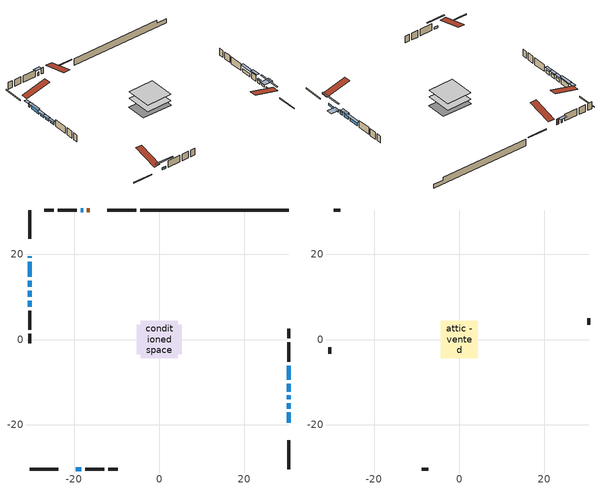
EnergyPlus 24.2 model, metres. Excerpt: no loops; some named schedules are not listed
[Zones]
conditioned space
 floor adiabatic (AdiabaticFloorConstruction): -4.4,-4.4 -4.4,4.4 4.4,4.4 4.4,-4.4 z0.84
 floor foundation (Slab1 construction): -5.27,-3.46 -5.27,3.46 5.27,3.46 5.27,-3.46 z-1.55
 wall outside (RimJoist1 construction): -5.45,30.41 -12.19,30.41 / -30.41,-30.41 -23.67,-30.41 / -30.41,30.41 -30.41,23.67 / 30.41,-30.41 30.41,-23.67 z0.84:1.14
 wall outside (AdiabaticWallConstruction 1): -16.28,30.41 -16.97,30.41 z0.84:2.87
 wall outside (AdiabaticWallConstruction): -30.41,19.58 -30.41,19.17 z0.84:2.06; 30.41,-19.58 30.41,-17.14 / 30.41,-16.21 30.41,-14.99 / -19.58,-30.41 -18.35,-30.41 z0.84:1.55; -17.9,30.41 -18.44,30.41 / -30.41,13.81 -30.41,12.38 / -30.41,11.46 -30.41,10.08 / -30.41,9.15 -30.41,7.73 / 30.41,-14.06 30.41,-13.14 / 30.41,-9.46 30.41,-6.11 z0.84:1.96; -30.41,18.24 -30.41,14.74 z0.84:2.57; 30.41,-12.22 30.41,-10.39 z0.84:2.92
 wall outside (Wall1 construction): -19.36,30.41 -23.86,30.41 / -17.43,-30.41 -12.93,-30.41 / -30.41,6.8 -30.41,2.31 / 30.41,-5.18 30.41,-0.68 z0.84:3.28
 wall outside (Wall2 construction): -24.79,30.41 -27.05,30.41 / -12,-30.41 -9.74,-30.41 / -30.41,1.38 -30.41,-0.89 / 30.41,0.25 30.41,2.51 z0.84:3.28
 wall foundation (FoundationWall1 construction): -4.52,30.41,-1.55 -4.52,30.41,0.84 26.92,30.41,0.84 26.92,30.41,-0.15 30.41,30.41,-0.15 30.41,30.41,-1.55
 window (WindowConstruction 8): -30.41,19.58 -30.41,19.17 z0.84:2.06
 window (WindowConstruction 9): 30.41,-19.58 30.41,-17.14 z0.84:1.55
 window (WindowConstruction 10): 30.41,-16.21 30.41,-14.99 z0.84:1.55
 window (WindowConstruction 11): -19.58,-30.41 -18.36,-30.41 z0.84:1.55
 window (WindowConstruction): -17.9,30.41 -18.44,30.41 z0.84:1.96
 window (WindowConstruction 1): -30.41,18.24 -30.41,14.74 z0.84:2.57
 window (WindowConstruction 2): -30.41,13.81 -30.41,12.38 z0.84:1.96
 window (WindowConstruction 3): -30.41,11.45 -30.41,10.08 z0.84:1.96
 window (WindowConstruction 4): -30.41,9.15 -30.41,7.73 z0.84:1.96
 window (WindowConstruction 5): 30.41,-14.06 30.41,-13.15 z0.84:1.96
 window (WindowConstruction 6): 30.41,-12.22 30.41,-10.39 z0.84:2.92
 window (WindowConstruction 7): 30.41,-9.46 30.41,-6.11 z0.84:1.96
 door (Door): -16.28,30.41 -16.97,30.41 z0.84:2.87
 ceiling adiabatic (AdiabaticFloorConstruction): 4.4,-4.4 4.4,4.4 -4.4,4.4 -4.4,-4.4 z0.84
attic - vented
 floor to conditioned space (Floor1 construction Reversed): -4.4,-4.4 -4.4,4.4 4.4,4.4 4.4,-4.4 z3.28
 wall outside (Wall3 construction): -27.98,30.41 -29.48,30.41 / -8.81,-30.41 -7.31,-30.41 / -30.41,-1.82 -30.41,-3.32 / 30.41,3.44 30.41,4.94 z0.84:3.28
 roof outside (Roof1 construction): -15.36,30.41,3.28 -15.36,21.74,5.45 -13.12,21.74,5.45 -13.12,30.41,3.28; -20.5,-30.41,3.28 -20.5,-21.74,5.45 -22.74,-21.74,5.45 -22.74,-30.41,3.28; -30.41,20.5,3.28 -21.74,20.5,5.45 -21.74,22.74,5.45 -30.41,22.74,3.28; 30.41,-20.5,3.28 21.74,-20.5,5.45 21.74,-22.74,5.45 30.41,-22.74,3.28
shading: -30.41,18.26 -30.41,20.49 -31.32,20.49 -31.32,18.26 z2.97; 30.41,-14.5 30.41,-22.21 30.82,-22.21 30.82,-14.5 z4.19; 30.41,-14.69 30.41,-16.51 33.46,-16.51 33.46,-14.69 z1.85; -15.72,-30.41 -22.21,-30.41 -22.21,-30.82 -15.72,-30.82 z4.19; -19.35,30.41 -16.99,30.41 -16.99,31.32 -19.35,31.32 z2.87; -30.41,14.28 -30.41,18.7 -31.32,18.7 -31.32,14.28 z3.03; -30.41,11.77 -30.41,14.42 -31.32,14.42 -31.32,11.77 z2.57; -30.41,9.47 -30.41,12.06 -31.32,12.06 -31.32,9.47 z2.57; -30.41,7.12 -30.41,9.76 -31.32,9.76 -31.32,7.12 z2.57; 30.41,-12.94 30.41,-14.26 30.82,-14.26 30.82,-12.94 z2.16; 30.41,-9.93 30.41,-12.68 31.32,-12.68 31.32,-9.93 z3.38; 30.41,-5.2 30.41,-10.37 31.32,-10.37 31.32,-5.2 z2.87
[Building]
Building 1: Terrain=Suburbs
[Site:Location]
Quebec Intl AP_QC: Latitude {deg}=46.8; Longitude {deg}=-71.38; Time Zone {hr}=-5; Elevation {m}=74; Keep Site Location Information=Yes
[Site:GroundTemperature:Shallow]
0.0108218, -2.24938, -2.43038, -1.3578, 2.94801, 7.23376, 10.9493, 13.303, 13.5029, 11.5886, 7.96783, 3.81355
[Site:WaterMainsTemperature]
Calculation Method=Schedule; Temperature Schedule=mains temperature schedule
[Material] Roughness=Rough; Thermal Absorptance=0.9
Name | Thickness {m} | Conductivity {W/m-K} | Density {kg/m3} | Specific Heat {J/kg-K} | Solar Absorptance | Visible Absorptance
asphalt or fiberglass shingles | 0.00635 | 0.162714 | 1121.4 | 1465.45 | 0.4 | 0.4
ceiling loosefill ins | 0.0846667 | 0.0480833 | 16.02 | 1046.75 | 0.7 | 0.7
ceiling stud and cavity | 0.1397 | 0.29061 | 65.682 | 1177.47 | 0.7 | 0.7
concrete 4.0 in. | 0.1016 | 1.803125 | 2242.8 | 837.4 | 0.7 | 0.7
concrete 8.0 in. | 0.2032 | 1.803125 | 2242.8 | 837.4 | 0.7 | 0.7
door material | 0.04445 | 0.053851 | 512.64 | 1214.23 | 0.7 | 0.7
exterior vertical ins | 0.00611161 | 0.029427 | 32.04 | 1214.23 | 0.7 | 0.7
floor covering | 0.0127 | 0.0433444 | 54.468 | 1339.84 | 0.6 | 0.6
floor rigid ins; wall rigid ins | 0.512978 | 0.029427 | 32.04 | 1214.23 | 0.7 | 0.7
floor stud and cavity | 0.1397 | 1.75129 | 37.0049 | 1207.88 | 0.7 | 0.7
furniture material conditioned space 1 | 0.1524 | 0.115458 | 640.8 | 1214.23 | 0.6 | 0.6
gypsum board | 0.0127 | 0.160291 | 801 | 837.4 | 0.6 | 0.6
gypsum board 1 | 0.0127 | 0.160291 | 801 | 837.4 | 0.7 | 0.7
osb sheathing 0.5 in. | 0.0127 | 0.115458 | 512.64 | 1214.23 | 0.7 | 0.7
osb sheathing 0.75 in. | 0.01905 | 0.115458 | 512.64 | 1214.23 | 0.7 | 0.7
osb sheathing 2.0 in. | 0.0508 | 0.115458 | 512.64 | 1214.23 | 0.7 | 0.7
rim joist stud and cavity | 0.0508 | 0.0659308 | 125.044 | 1163.47 | 0.6 | 0.6
wall stud and cavity | 0.1397 | 0.0731903 | 139.0536 | 1170.24 | 0.7 | 0.7
wall stud and cavity 1 | 0.1397 | 0.0854019 | 139.0536 | 1170.24 | 0.7 | 0.7
wall stud and cavity 2 | 0.0889 | 6.9971 | 50.32683 | 1063.81 | 0.6 | 0.6
wall stud and cavity 3 | 0.0889 | 0.380278 | 52.3479 | 1209.89 | 0.7 | 0.7
wall stud and cavity 4 | 0.0889 | 0.391764 | 83.0341 | 1211.67 | 0.7 | 0.7
wood siding | 0.0254 | 0.102417 | 544.68 | 1172.36 | 0.4 | 0.4
wood siding 1 | 0.00254 | 0.102417 | 544.68 | 1172.36 | 0.4 | 0.4
wood siding 2; wood siding 3; wood siding 4 | 0.0254 | 0.102417 | 544.68 | 1172.36 | 0.7 | 0.7
[WindowMaterial:SimpleGlazingSystem]
Name | U-Factor {W/m2-K} | Solar Heat Gain Coefficient
WindowMaterial | 3.00253 | 0.5
WindowMaterial 1 | 2.88272 | 0.67
WindowMaterial 2 | 2.93212 | 0.61
WindowMaterial 3 | 2.93382 | 0.6
WindowMaterial 4 | 2.91792 | 0.67
WindowMaterial 5 | 2.95597 | 0.57
WindowMaterial 6 | 4.19775 | 0.68
WindowMaterial 7 | 2.92644 | 0.62
WindowMaterial 8 | 2.74872 | 0.57
WindowMaterial 9 | 5.16244 | 0.62
[Construction]
AdiabaticFloorConstruction: floor stud and cavity, floor rigid ins, osb sheathing 0.75 in., floor covering
AdiabaticWallConstruction: wood siding 3, wall rigid ins, wall stud and cavity 3, gypsum board
AdiabaticWallConstruction 1: wood siding 4, wall rigid ins, wall stud and cavity 3, gypsum board
Door: door material
Floor1 construction Reversed: gypsum board, ceiling stud and cavity, ceiling loosefill ins
FoundationWall1 construction: concrete 8.0 in., gypsum board 1
furniture construction conditioned space 1: furniture material conditioned space 1
PartitionWallConstruction: gypsum board, wall stud and cavity 4, gypsum board
RimJoist1 construction: wood siding 2, osb sheathing 2.0 in., rim joist stud and cavity
Roof1 construction: asphalt or fiberglass shingles
Slab1 construction: concrete 4.0 in.
Wall1 construction: wood siding, osb sheathing 0.5 in., wall stud and cavity, gypsum board
Wall2 construction: wood siding, osb sheathing 0.5 in., wall stud and cavity 1, gypsum board
Wall3 construction: wood siding 1, wall stud and cavity 2
WindowConstruction: WindowMaterial
WindowConstruction 1: WindowMaterial 1
WindowConstruction 10; WindowConstruction 11; WindowConstruction 9: WindowMaterial 9
WindowConstruction 2: WindowMaterial 2
WindowConstruction 3: WindowMaterial 3
WindowConstruction 4: WindowMaterial 4
WindowConstruction 5: WindowMaterial 5
WindowConstruction 6: WindowMaterial 6
WindowConstruction 7: WindowMaterial 7
WindowConstruction 8: WindowMaterial 8
[Zone] Multiplier=1; Part of Total Floor Area=Yes
Name | Volume {m3}
attic - vented | 27.5789
conditioned space | 378.1
[Space]
Name | Zone | Volume {m3}
attic - vented 1 | attic - vented | 27.5789
conditioned space 1 | conditioned space | 378.1
[ZoneInfiltration:EffectiveLeakageArea]
infil attic - vented 1: Zone or Space=attic - vented 1; Schedule=Always On Discrete; Effective Air Leakage Area {cm2}=2861.54; Stack Coefficient=0.000320303; Wind Coefficient=1.20921e-05
[ZoneMixing]
whole house fan mix: Zone or Space=attic - vented; Schedule=Always On Continuous; Design Flow Rate Calculation Method=Flow/Zone; Design Flow Rate {m3/s}=0; Source Zone or Space=conditioned space
[SurfaceProperty:ExposedFoundationPerimeter]
Slab1: Exposed Perimeter Calculation Method=TotalExposedPerimeter; Total Exposed Perimeter {m}=34.931
[InternalMass] Zone or ZoneList=conditioned space; Space or SpaceList=conditioned space 1
Name | Construction | Surface Area {m2}
furniture mass conditioned space 1 | furniture construction conditioned space 1 | 60.2001
partition wall mass | PartitionWallConstruction | 150.5
[Lights]
interior lighting: Zone or ZoneList or Space or SpaceList=conditioned space 1; Schedule=interior lighting schedule; Design Level Calculation Method=LightingLevel; Lighting Level {W}=343.2; Return Air Fraction=0; Fraction Radiant=0.6; Fraction Visible=0.2; Fraction Replaceable=1
[People]
occupants: Zone or ZoneList or Space or SpaceList=conditioned space 1; Number of People Schedule=occupants schedule; Number of People Calculation Method=People; Number of People=3; Fraction Radiant=0.314171; Sensible Heat Fraction=0.56303; Activity Level Schedule=occupants activity schedule; Carbon Dioxide Generation Rate {m3/s-W}=0; Enable ASHRAE 55 Comfort Warnings=No; Mean Radiant Temperature Calculation Type=EnclosureAveraged
[ElectricEquipment] Zone or ZoneList or Space or SpaceList=conditioned space 1; Design Level Calculation Method=EquipmentLevel
Name | Schedule | Design Level {W} | Fraction Latent | Fraction Radiant | Fraction Lost
clothes dryer | clothes dryer schedule | 140.772 | 0.015 | 0.081 | 0.85
clothes washer | clothes washer schedule | 32.1985 | 0.03 | 0.162 | 0.7
cooking range | cooking range schedule | 215.147 | 0.08 | 0.432 | 0.2
dishwasher | dishwasher schedule | 66.8632 | 0.3 | 0.18 | 0.4
fridge | fridge schedule | 72.9452 | 0 | 0.6 | 0
mech vent house fan | mech vent house fan schedule | 0.95 | 0 | 0 | 1
mech vent house fan cfis | mech vent house fan cfis schedule | 0 | 0 | 0 | 0
mech vent range fan 0 | mech vent range fan 0 schedule | 57 | 0 | 0 | 1
misc plug loads | misc plug loads schedule | 494.7 | 0.045 | 0.513 | 0.1
whole house fan | Always On Discrete | 0 | 0 | 0 | 1
[OtherEquipment] Zone or ZoneList or Space or SpaceList=conditioned space 1; Design Level Calculation Method=EquipmentLevel
Name | Fuel Type | Schedule | Design Level {W} | Fraction Latent | Fraction Radiant | Fraction Lost
clothes dryer 1 | Electricity | clothes dryer schedule | 0 | 0.015 | 0.081 | 0.85
cooking range 1 | Electricity | cooking range schedule | 0 | 0.08 | 0.432 | 0.2
general water use latent | None | general water use schedule | 62.594 | 1 | 0 | 0
general water use sensible | None | general water use schedule | -61.6891 | 0 | 0.6 | 0
mech vent house fan latent load | None | Always On Discrete | 0 | 1 | 0 | 0
mech vent house fan sensible load | None | Always On Discrete | 0 | 0 | 0 | 0
water heater energy adjustment1 | Electricity | Always On Discrete | 0.01 | 0 | 0 | 1
[ZoneInfiltration:DesignFlowRate] Zone or ZoneList or Space or SpaceList=conditioned space 1; Schedule=Always On Discrete; Design Flow Rate Calculation Method=Flow/Zone; Design Flow Rate {m3/s}=0
infil flow; natural vent flow; whole house fan flow
[AvailabilityManager:Scheduled]
furnace airloop Availability Manager: Schedule=Always On Discrete
[Foundation:Kiva]
Foundation Kiva 1: Initial Indoor Air Temperature {C}=18; Wall Height Above Grade {m}=0.839998; Wall Depth Below Slab {m}=0.2032; Custom Block Material Name 1=exterior vertical ins; Custom Block Depth 1 {m}=2.39; Custom Block X Position 1 {m}=0.2159; Custom Block Z Position 1 {m}=0
[Foundation:Kiva:Settings]
Soil Conductivity {W/m-K}=0.849921; Soil Density {kg/m3}=1842.3; Soil Specific Heat {J/kg-K}=418.7; Ground Solar Absorptivity=0.9; Ground Thermal Absorptivity=0.9; Ground Surface Roughness {m}=0.03; Far-Field Width {m}=40; Deep-Ground Boundary Condition=ZeroFlux; Deep-Ground Depth {m}=40; Minimum Cell Dimension {m}=0.2; Maximum Cell Growth Coefficient=3; Simulation Timestep=Timestep
[Exterior:Lights]
exterior lighting: Schedule=exterior lighting schedule; Design Level {W}=75.6
[EnergyManagementSystem:GlobalVariable]
furnace_airloop_Fan_RTF
infil_program_Qfan
infil_program_Qinf
natural_vent_program_Qnv
natural_vent_program_Qwhf
[EnergyManagementSystem:Sensor]
Name | Output:Variable or Output:Meter Index Key | Output:Variable or Output:Meter
airflow_gain | infil flow | Infiltration Sensible Heat Gain Energy
airflow_gain_1 | natural vent flow | Infiltration Sensible Heat Gain Energy
airflow_gain_2 | whole house fan flow | Infiltration Sensible Heat Gain Energy
airflow_loss | infil flow | Infiltration Sensible Heat Loss Energy
airflow_loss_1 | natural vent flow | Infiltration Sensible Heat Loss Energy
airflow_loss_2 | whole house fan flow | Infiltration Sensible Heat Loss Energy
clg_load_cond |  | Cooling:EnergyTransfer:Zone:CONDITIONED SPACE
clg_sp_s; clg_sp_s_1 | cooling setpoint | Schedule Value
clothes_dryer_exhaust_0_sch_s | clothes dryer exhaust 0 schedule | Schedule Value
cool_season | cooling season schedule | Schedule Value
htg_load_cond |  | Heating:EnergyTransfer:Zone:CONDITIONED SPACE
htg_sp_s; htg_sp_s_1 | heating setpoint | Schedule Value
ig_ee_conv | clothes dryer | Electric Equipment Convective Heating Energy
ig_ee_conv_2 | cooking range | Electric Equipment Convective Heating Energy
ig_ee_conv_4 | fridge | Electric Equipment Convective Heating Energy
ig_ee_conv_5 | misc plug loads | Electric Equipment Convective Heating Energy
ig_ee_conv_6 | whole house fan | Electric Equipment Convective Heating Energy
ig_ee_rad | clothes dryer | Electric Equipment Radiant Heating Energy
ig_ee_rad_2 | cooking range | Electric Equipment Radiant Heating Energy
ig_ee_rad_4 | fridge | Electric Equipment Radiant Heating Energy
ig_ee_rad_5 | misc plug loads | Electric Equipment Radiant Heating Energy
ig_ee_rad_6 | whole house fan | Electric Equipment Radiant Heating Energy
ig_lgt_conv | interior lighting | Lights Convective Heating Energy
ig_lgt_rad | interior lighting | Lights Radiant Heating Energy
ig_lgt_vis | interior lighting | Lights Visible Radiation Heating Energy
ig_oe_conv | clothes dryer 1 | Other Equipment Convective Heating Energy
ig_oe_conv_1 | cooking range 1 | Other Equipment Convective Heating Energy
ig_oe_conv_2 | general water use latent | Other Equipment Convective Heating Energy
ig_oe_conv_3 | general water use sensible | Other Equipment Convective Heating Energy
ig_oe_conv_4 | water heater energy adjustment1 | Other Equipment Convective Heating Energy
ig_oe_rad | clothes dryer 1 | Other Equipment Radiant Heating Energy
ig_oe_rad_1 | cooking range 1 | Other Equipment Radiant Heating Energy
ig_oe_rad_2 | general water use latent | Other Equipment Radiant Heating Energy
ig_oe_rad_3 | general water use sensible | Other Equipment Radiant Heating Energy
ig_oe_rad_4 | water heater energy adjustment1 | Other Equipment Radiant Heating Energy
ig_ppl_conv | occupants | People Convective Heating Energy
ig_ppl_rad | occupants | People Radiant Heating Energy
im_conv | furniture mass conditioned space 1 | Surface Inside Face Convection Heat Gain Energy
im_conv_1 | partition wall mass | Surface Inside Face Convection Heat Gain Energy
im_ig | furniture mass conditioned space 1 | Surface Inside Face Internal Gains Radiation Heat Gain Energy
im_ig_1 | partition wall mass | Surface Inside Face Internal Gains Radiation Heat Gain Energy
im_lgt | furniture mass conditioned space 1 | Surface Inside Face Lights Radiation Heat Gain Energy
im_lgt_1 | partition wall mass | Surface Inside Face Lights Radiation Heat Gain Energy
im_sol | furniture mass conditioned space 1 | Surface Inside Face Solar Radiation Heat Gain Energy
im_sol_1 | partition wall mass | Surface Inside Face Solar Radiation Heat Gain Energy
im_surf | furniture mass conditioned space 1 | Surface Inside Face Net Surface Thermal Radiation Heat Gain Energy
im_surf_1 | partition wall mass | Surface Inside Face Net Surface Thermal Radiation Heat Gain Energy
mech_vent_range_fan_0_sch_s | mech vent range fan 0 schedule | Schedule Value
mv_conv | mech vent house fan | Electric Equipment Convective Heating Energy
mv_conv_1 | mech vent house fan cfis | Electric Equipment Convective Heating Energy
mv_conv_2 | mech vent range fan 0 | Electric Equipment Convective Heating Energy
mv_conv_3 | mech vent house fan latent load | Other Equipment Convective Heating Energy
mv_conv_4 | mech vent house fan sensible load | Other Equipment Convective Heating Energy
mv_rad | mech vent house fan | Electric Equipment Radiant Heating Energy
mv_rad_1 | mech vent house fan cfis | Electric Equipment Radiant Heating Energy
mv_rad_2 | mech vent range fan 0 | Electric Equipment Radiant Heating Energy
mv_rad_3 | mech vent house fan latent load | Other Equipment Radiant Heating Energy
mv_rad_4 | mech vent house fan sensible load | Other Equipment Radiant Heating Energy
natural_vent_s | natural vent schedule | Schedule Value
out_pb_s |  | Site Outdoor Air Barometric Pressure
out_wt_s |  | Site Outdoor Air Humidity Ratio
site_vw_s |  | Site Wind Speed
ss_back_out | Window1 | Surface Window Shortwave from Zone Back Out Window Heat Transfer Rate
ss_back_out_1 | Window11 | Surface Window Shortwave from Zone Back Out Window Heat Transfer Rate
ss_back_out_10 | Window8 | Surface Window Shortwave from Zone Back Out Window Heat Transfer Rate
ss_back_out_11 | Window9 | Surface Window Shortwave from Zone Back Out Window Heat Transfer Rate
ss_back_out_2 | Window13 | Surface Window Shortwave from Zone Back Out Window Heat Transfer Rate
ss_back_out_3 | Window14 | Surface Window Shortwave from Zone Back Out Window Heat Transfer Rate
ss_back_out_4 | Window2 | Surface Window Shortwave from Zone Back Out Window Heat Transfer Rate
ss_back_out_5 | Window3 | Surface Window Shortwave from Zone Back Out Window Heat Transfer Rate
ss_back_out_6 | Window4 | Surface Window Shortwave from Zone Back Out Window Heat Transfer Rate
ss_back_out_7 | Window5 | Surface Window Shortwave from Zone Back Out Window Heat Transfer Rate
ss_back_out_8 | Window6 | Surface Window Shortwave from Zone Back Out Window Heat Transfer Rate
ss_back_out_9 | Window7 | Surface Window Shortwave from Zone Back Out Window Heat Transfer Rate
ss_conv | Door1 | Surface Inside Face Convection Heat Gain Energy
ss_conv_1 | Window1 | Surface Inside Face Convection Heat Gain Energy
ss_conv_10 | Window7 | Surface Inside Face Convection Heat Gain Energy
ss_conv_11 | Window8 | Surface Inside Face Convection Heat Gain Energy
ss_conv_12 | Window9 | Surface Inside Face Convection Heat Gain Energy
ss_conv_2 | Window11 | Surface Inside Face Convection Heat Gain Energy
ss_conv_3 | Window13 | Surface Inside Face Convection Heat Gain Energy
ss_conv_4 | Window14 | Surface Inside Face Convection Heat Gain Energy
ss_conv_5 | Window2 | Surface Inside Face Convection Heat Gain Energy
ss_conv_6 | Window3 | Surface Inside Face Convection Heat Gain Energy
ss_conv_7 | Window4 | Surface Inside Face Convection Heat Gain Energy
ss_conv_8 | Window5 | Surface Inside Face Convection Heat Gain Energy
ss_conv_9 | Window6 | Surface Inside Face Convection Heat Gain Energy
ss_ig | Door1 | Surface Inside Face Internal Gains Radiation Heat Gain Energy
ss_ig_1 | Window1 | Surface Inside Face Internal Gains Radiation Heat Gain Energy
ss_ig_10 | Window7 | Surface Inside Face Internal Gains Radiation Heat Gain Energy
ss_ig_11 | Window8 | Surface Inside Face Internal Gains Radiation Heat Gain Energy
ss_ig_12 | Window9 | Surface Inside Face Internal Gains Radiation Heat Gain Energy
ss_ig_2 | Window11 | Surface Inside Face Internal Gains Radiation Heat Gain Energy
ss_ig_3 | Window13 | Surface Inside Face Internal Gains Radiation Heat Gain Energy
ss_ig_4 | Window14 | Surface Inside Face Internal Gains Radiation Heat Gain Energy
ss_ig_5 | Window2 | Surface Inside Face Internal Gains Radiation Heat Gain Energy
ss_ig_6 | Window3 | Surface Inside Face Internal Gains Radiation Heat Gain Energy
ss_ig_7 | Window4 | Surface Inside Face Internal Gains Radiation Heat Gain Energy
ss_ig_8 | Window5 | Surface Inside Face Internal Gains Radiation Heat Gain Energy
ss_ig_9 | Window6 | Surface Inside Face Internal Gains Radiation Heat Gain Energy
ss_lgt | Door1 | Surface Inside Face Lights Radiation Heat Gain Energy
ss_sol | Door1 | Surface Inside Face Solar Radiation Heat Gain Energy
ss_surf | Door1 | Surface Inside Face Net Surface Thermal Radiation Heat Gain Energy
ss_surf_1 | Window1 | Surface Inside Face Net Surface Thermal Radiation Heat Gain Energy
ss_surf_10 | Window7 | Surface Inside Face Net Surface Thermal Radiation Heat Gain Energy
ss_surf_11 | Window8 | Surface Inside Face Net Surface Thermal Radiation Heat Gain Energy
ss_surf_12 | Window9 | Surface Inside Face Net Surface Thermal Radiation Heat Gain Energy
ss_surf_2 | Window11 | Surface Inside Face Net Surface Thermal Radiation Heat Gain Energy
ss_surf_3 | Window13 | Surface Inside Face Net Surface Thermal Radiation Heat Gain Energy
ss_surf_4 | Window14 | Surface Inside Face Net Surface Thermal Radiation Heat Gain Energy
ss_surf_5 | Window2 | Surface Inside Face Net Surface Thermal Radiation Heat Gain Energy
ss_surf_6 | Window3 | Surface Inside Face Net Surface Thermal Radiation Heat Gain Energy
ss_surf_7 | Window4 | Surface Inside Face Net Surface Thermal Radiation Heat Gain Energy
ss_surf_8 | Window5 | Surface Inside Face Net Surface Thermal Radiation Heat Gain Energy
ss_surf_9 | Window6 | Surface Inside Face Net Surface Thermal Radiation Heat Gain Energy
ss_trans_in | Window1 | Surface Window Transmitted Solar Radiation Rate
ss_trans_in_1 | Window11 | Surface Window Transmitted Solar Radiation Rate
ss_trans_in_10 | Window8 | Surface Window Transmitted Solar Radiation Rate
ss_trans_in_11 | Window9 | Surface Window Transmitted Solar Radiation Rate
ss_trans_in_2 | Window13 | Surface Window Transmitted Solar Radiation Rate
ss_trans_in_3 | Window14 | Surface Window Transmitted Solar Radiation Rate
ss_trans_in_4 | Window2 | Surface Window Transmitted Solar Radiation Rate
ss_trans_in_5 | Window3 | Surface Window Transmitted Solar Radiation Rate
ss_trans_in_6 | Window4 | Surface Window Transmitted Solar Radiation Rate
ss_trans_in_7 | Window5 | Surface Window Transmitted Solar Radiation Rate
ss_trans_in_8 | Window6 | Surface Window Transmitted Solar Radiation Rate
ss_trans_in_9 | Window7 | Surface Window Transmitted Solar Radiation Rate
ss_trans_out | Window1 | Surface Inside Face Initial Transmitted Diffuse Transmitted Out Window Solar Radiation Rate
ss_trans_out_1 | Window11 | Surface Inside Face Initial Transmitted Diffuse Transmitted Out Window Solar Radiation Rate
ss_trans_out_10 | Window8 | Surface Inside Face Initial Transmitted Diffuse Transmitted Out Window Solar Radiation Rate
ss_trans_out_11 | Window9 | Surface Inside Face Initial Transmitted Diffuse Transmitted Out Window Solar Radiation Rate
ss_trans_out_2 | Window13 | Surface Inside Face Initial Transmitted Diffuse Transmitted Out Window Solar Radiation Rate
ss_trans_out_3 | Window14 | Surface Inside Face Initial Transmitted Diffuse Transmitted Out Window Solar Radiation Rate
ss_trans_out_4 | Window2 | Surface Inside Face Initial Transmitted Diffuse Transmitted Out Window Solar Radiation Rate
ss_trans_out_5 | Window3 | Surface Inside Face Initial Transmitted Diffuse Transmitted Out Window Solar Radiation Rate
ss_trans_out_6 | Window4 | Surface Inside Face Initial Transmitted Diffuse Transmitted Out Window Solar Radiation Rate
ss_trans_out_7 | Window5 | Surface Inside Face Initial Transmitted Diffuse Transmitted Out Window Solar Radiation Rate
ss_trans_out_8 | Window6 | Surface Inside Face Initial Transmitted Diffuse Transmitted Out Window Solar Radiation Rate
ss_trans_out_9 | Window7 | Surface Inside Face Initial Transmitted Diffuse Transmitted Out Window Solar Radiation Rate
s_conv | Floor1 | Surface Inside Face Convection Heat Gain Energy
s_conv_1 | FoundationWall1 | Surface Inside Face Convection Heat Gain Energy
s_conv_10 | Wall1:180 | Surface Inside Face Convection Heat Gain Energy
s_conv_11 | Wall1:270 | Surface Inside Face Convection Heat Gain Energy
s_conv_12 | Wall1:90 | Surface Inside Face Convection Heat Gain Energy
s_conv_13 | Wall2:0 | Surface Inside Face Convection Heat Gain Energy
s_conv_14 | Wall2:180 | Surface Inside Face Convection Heat Gain Energy
s_conv_15 | Wall2:270 | Surface Inside Face Convection Heat Gain Energy
s_conv_16 | Wall2:90 | Surface Inside Face Convection Heat Gain Energy
s_conv_2 | inferred conditioned ceiling | Surface Inside Face Convection Heat Gain Energy
s_conv_3 | inferred conditioned floor | Surface Inside Face Convection Heat Gain Energy
s_conv_4 | RimJoist1:0 | Surface Inside Face Convection Heat Gain Energy
s_conv_5 | RimJoist1:180 | Surface Inside Face Convection Heat Gain Energy
s_conv_6 | RimJoist1:270 | Surface Inside Face Convection Heat Gain Energy
s_conv_7 | RimJoist1:90 | Surface Inside Face Convection Heat Gain Energy
s_conv_8 | Slab1 | Surface Inside Face Convection Heat Gain Energy
s_conv_9 | Wall1:0 | Surface Inside Face Convection Heat Gain Energy
s_ig | Floor1 | Surface Inside Face Internal Gains Radiation Heat Gain Energy
s_ig_1 | FoundationWall1 | Surface Inside Face Internal Gains Radiation Heat Gain Energy
